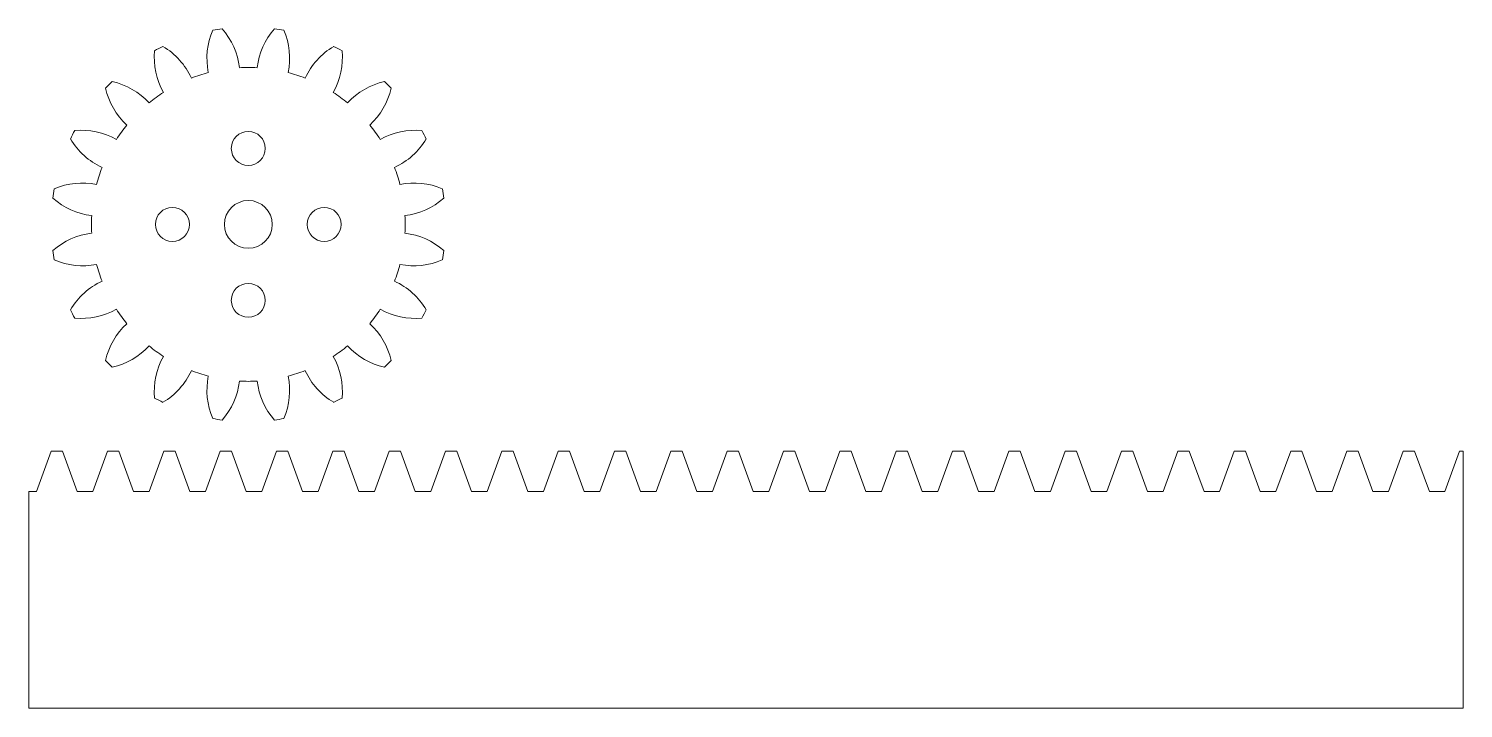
# Model space of a CAD drawing. Header units: millimetres. Extents: x 0 to 120, y 0 to 57.
import ezdxf

# ---------------------------------------------------------------- set-up
doc = ezdxf.new("R2010")
doc.units = ezdxf.units.MM

msp = doc.modelspace()

# ---------------------------------------------------------------- linework, layer by layer
at = {"color": 1, "linetype": 'Continuous', "lineweight": 5}
for p, q in [((0.65, 18.12), (1.88, 21.5)), ((2.83, 21.5), (1.88, 21.5)), ((4.06, 18.12), (2.83, 21.5)), ((5.37, 18.12), (6.6, 21.5)), ((7.54, 21.5), (6.6, 21.5)), ((8.77, 18.12), (7.54, 21.5)), ((10.08, 18.12), (11.31, 21.5)), ((12.25, 21.5), (11.31, 21.5)), ((13.48, 18.12), (12.25, 21.5)), ((14.79, 18.12), (16.02, 21.5)), ((16.97, 21.5), (16.02, 21.5)), ((18.19, 18.12), (16.97, 21.5)), ((19.5, 18.12), (20.73, 21.5)), ((21.68, 21.5), (20.73, 21.5)), ((22.91, 18.12), (21.68, 21.5)), ((24.22, 18.12), (25.44, 21.5)), ((26.39, 21.5), (25.44, 21.5)), ((27.62, 18.12), (26.39, 21.5)), ((28.93, 18.12), (30.16, 21.5)), ((31.1, 21.5), (30.16, 21.5)), ((32.33, 18.12), (31.1, 21.5)), ((33.64, 18.12), (34.87, 21.5)), ((35.82, 21.5), (34.87, 21.5)), ((37.04, 18.12), (35.82, 21.5)), ((38.35, 18.12), (39.58, 21.5)), ((40.53, 21.5), (39.58, 21.5)), ((41.76, 18.12), (40.53, 21.5)), ((43.07, 18.12), (44.29, 21.5)), ((45.24, 21.5), (44.29, 21.5)), ((46.47, 18.12), (45.24, 21.5)), ((47.78, 18.12), (49.01, 21.5)), ((49.95, 21.5), (49.01, 21.5)), ((51.18, 18.12), (49.95, 21.5)), ((52.49, 18.12), (53.72, 21.5)), ((54.67, 21.5), (53.72, 21.5)), ((55.89, 18.12), (54.67, 21.5)), ((57.2, 18.12), (58.43, 21.5)), ((59.38, 21.5), (58.43, 21.5)), ((60.61, 18.12), (59.38, 21.5)), ((61.92, 18.12), (63.14, 21.5)), ((64.09, 21.5), (63.14, 21.5)), ((65.32, 18.12), (64.09, 21.5)), ((66.63, 18.12), (67.86, 21.5)), ((68.8, 21.5), (67.86, 21.5)), ((70.03, 18.12), (68.8, 21.5)), ((71.34, 18.12), (72.57, 21.5)), ((73.52, 21.5), (72.57, 21.5)), ((74.74, 18.12), (73.52, 21.5)), ((76.05, 18.12), (77.28, 21.5)), ((78.23, 21.5), (77.28, 21.5)), ((79.46, 18.12), (78.23, 21.5)), ((80.77, 18.12), (81.99, 21.5)), ((82.94, 21.5), (81.99, 21.5)), ((84.17, 18.12), (82.94, 21.5)), ((85.48, 18.12), (86.71, 21.5)), ((87.65, 21.5), (86.71, 21.5)), ((88.88, 18.12), (87.65, 21.5)), ((90.19, 18.12), (91.42, 21.5)), ((92.36, 21.5), (91.42, 21.5)), ((93.59, 18.12), (92.36, 21.5)), ((94.9, 18.12), (96.13, 21.5)), ((97.08, 21.5), (96.13, 21.5)), ((98.31, 18.12), (97.08, 21.5)), ((99.61, 18.12), (100.84, 21.5)), ((101.79, 21.5), (100.84, 21.5)), ((103.02, 18.12), (101.79, 21.5)), ((104.33, 18.12), (105.56, 21.5)), ((106.5, 21.5), (105.56, 21.5)), ((107.73, 18.12), (106.5, 21.5)), ((109.04, 18.12), (110.27, 21.5)), ((111.21, 21.5), (110.27, 21.5)), ((112.44, 18.12), (111.21, 21.5)), ((113.75, 18.12), (114.98, 21.5)), ((115.93, 21.5), (114.98, 21.5)), ((117.16, 18.12), (115.93, 21.5)), ((118.46, 18.12), (119.69, 21.5)), ((120, 21.5), (119.69, 21.5)), ((120, 0), (120, 21.5)), ((0.65, 18.12), (0, 18.12)), ((0, 18.12), (0, 0)), ((4.06, 18.12), (5.37, 18.12)), ((8.77, 18.12), (10.08, 18.12)), ((13.48, 18.12), (14.79, 18.12)), ((18.19, 18.12), (19.5, 18.12)), ((22.91, 18.12), (24.22, 18.12)), ((27.62, 18.12), (28.93, 18.12)), ((32.33, 18.12), (33.64, 18.12)), ((37.04, 18.12), (38.35, 18.12)), ((41.76, 18.12), (43.07, 18.12)), ((46.47, 18.12), (47.78, 18.12)), ((51.18, 18.12), (52.49, 18.12)), ((55.89, 18.12), (57.2, 18.12)), ((60.61, 18.12), (61.92, 18.12)), ((65.32, 18.12), (66.63, 18.12)), ((70.03, 18.12), (71.34, 18.12)), ((74.74, 18.12), (76.05, 18.12)), ((79.46, 18.12), (80.77, 18.12)), ((84.17, 18.12), (85.48, 18.12)), ((88.88, 18.12), (90.19, 18.12)), ((93.59, 18.12), (94.9, 18.12)), ((98.31, 18.12), (99.61, 18.12)), ((103.02, 18.12), (104.33, 18.12)), ((107.73, 18.12), (109.04, 18.12)), ((112.44, 18.12), (113.75, 18.12)), ((117.16, 18.12), (118.46, 18.12)), ((0, 0), (120, 0))]:
    msp.add_line(p, q, dxfattribs=at)
for centre, radius in [((18.37, 46.8), 1.42), ((18.37, 40.45), 2), ((12.02, 40.45), 1.42), ((24.72, 40.45), 1.42), ((18.37, 34.1), 1.42)]:
    msp.add_circle(centre, radius, dxfattribs=at)
for centre, radius, start, end in [((20.91, 54.32), 6, 156.7741, 191.271), ((18.37, 40.45), 16.5, 97.6265, 100.3735), ((11.67, 52.85), 6, 6.729, 41.2259), ((25.07, 52.85), 6, 138.7741, 173.271), ((18.37, 40.45), 16.5, 79.6265, 82.3735), ((15.83, 54.32), 6, 348.729, 23.2259), ((18.37, 40.45), 16.5, 115.6265, 118.3735), ((8.16, 50.17), 6, 24.729, 59.2259), ((28.58, 50.17), 6, 120.7741, 155.271), ((18.37, 40.45), 16.5, 61.6265, 64.3735), ((16.5, 54.42), 6, 174.7741, 209.271), ((20.24, 54.42), 6, 330.729, 5.2259), ((18.37, 40.45), 13.12, 104.751, 111.249), ((18.37, 40.45), 13.12, 86.751, 93.249), ((18.37, 40.45), 13.12, 68.751, 75.249), ((18.37, 40.45), 16.5, 133.6265, 136.3735), ((12.28, 53.16), 6, 192.7741, 227.271), ((5.66, 46.54), 6, 42.729, 77.2259), ((31.08, 46.54), 6, 102.7741, 137.271), ((24.46, 53.16), 6, 312.729, 347.2259), ((18.37, 40.45), 16.5, 43.6265, 46.3735), ((18.37, 40.45), 13.12, 122.751, 129.249), ((18.37, 40.45), 13.12, 50.751, 57.249), ((18.37, 40.45), 16.5, 151.6265, 154.3735), ((4.4, 42.32), 6, 60.729, 95.2259), ((18.37, 40.45), 13.12, 140.751, 147.249), ((18.37, 40.45), 13.12, 32.751, 39.249), ((32.34, 42.32), 6, 84.7741, 119.271), ((18.37, 40.45), 16.5, 25.6265, 28.3735), ((8.65, 50.66), 6, 210.7741, 245.271), ((28.09, 50.66), 6, 294.729, 329.2259), ((18.37, 40.45), 13.12, 158.751, 165.249), ((18.37, 40.45), 13.12, 14.751, 21.249), ((18.37, 40.45), 16.5, 169.6265, 172.3735), ((4.51, 37.91), 6, 78.729, 113.2259), ((32.23, 37.91), 6, 66.7741, 101.271), ((18.37, 40.45), 16.5, 7.6265, 10.3735), ((5.97, 47.15), 6, 228.7741, 263.271), ((30.77, 47.15), 6, 276.729, 311.2259), ((18.37, 40.45), 13.12, 176.751, 183.249), ((18.37, 40.45), 13.12, 356.751, 3.249), ((5.97, 33.75), 6, 96.729, 131.2259), ((30.77, 33.75), 6, 48.7741, 83.271), ((18.37, 40.45), 16.5, 187.6265, 190.3735), ((4.51, 42.99), 6, 246.7741, 281.271), ((32.23, 42.99), 6, 258.729, 293.2259), ((18.37, 40.45), 16.5, 349.6265, 352.3735), ((18.37, 40.45), 13.12, 194.751, 201.249), ((18.37, 40.45), 13.12, 338.751, 345.249), ((8.65, 30.25), 6, 114.729, 149.2259), ((28.09, 30.25), 6, 30.7741, 65.271), ((18.37, 40.45), 16.5, 205.6265, 208.3735), ((4.4, 38.59), 6, 264.7741, 299.271), ((18.37, 40.45), 13.12, 212.751, 219.249), ((18.37, 40.45), 13.12, 320.751, 327.249), ((32.34, 38.59), 6, 240.729, 275.2259), ((18.37, 40.45), 16.5, 331.6265, 334.3735), ((12.28, 27.74), 6, 132.729, 167.2259), ((24.46, 27.74), 6, 12.7741, 47.271), ((5.66, 34.36), 6, 282.7741, 317.271), ((18.37, 40.45), 13.12, 230.751, 237.249), ((18.37, 40.45), 13.12, 302.751, 309.249), ((31.08, 34.36), 6, 222.729, 257.2259), ((18.37, 40.45), 16.5, 223.6265, 226.3735), ((16.5, 26.48), 6, 150.729, 185.2259), ((20.24, 26.48), 6, 354.7741, 29.271), ((18.37, 40.45), 16.5, 313.6265, 316.3735), ((8.16, 30.73), 6, 300.7741, 335.271), ((18.37, 40.45), 13.12, 248.751, 255.249), ((20.91, 26.59), 6, 168.729, 203.2259), ((15.83, 26.59), 6, 336.7741, 11.271), ((18.37, 40.45), 13.12, 284.751, 291.249), ((28.58, 30.73), 6, 204.729, 239.2259), ((11.67, 28.05), 6, 318.7741, 353.271), ((18.37, 40.45), 13.12, 266.751, 273.249), ((25.07, 28.05), 6, 186.729, 221.2259), ((18.37, 40.45), 16.5, 241.6265, 244.3735), ((18.37, 40.45), 16.5, 295.6265, 298.3735), ((18.37, 40.45), 16.5, 259.6265, 262.3735), ((18.37, 40.45), 16.5, 277.6265, 280.3735)]:
    msp.add_arc(centre, radius, start, end, dxfattribs=at)

doc.saveas('drawing.dxf')
